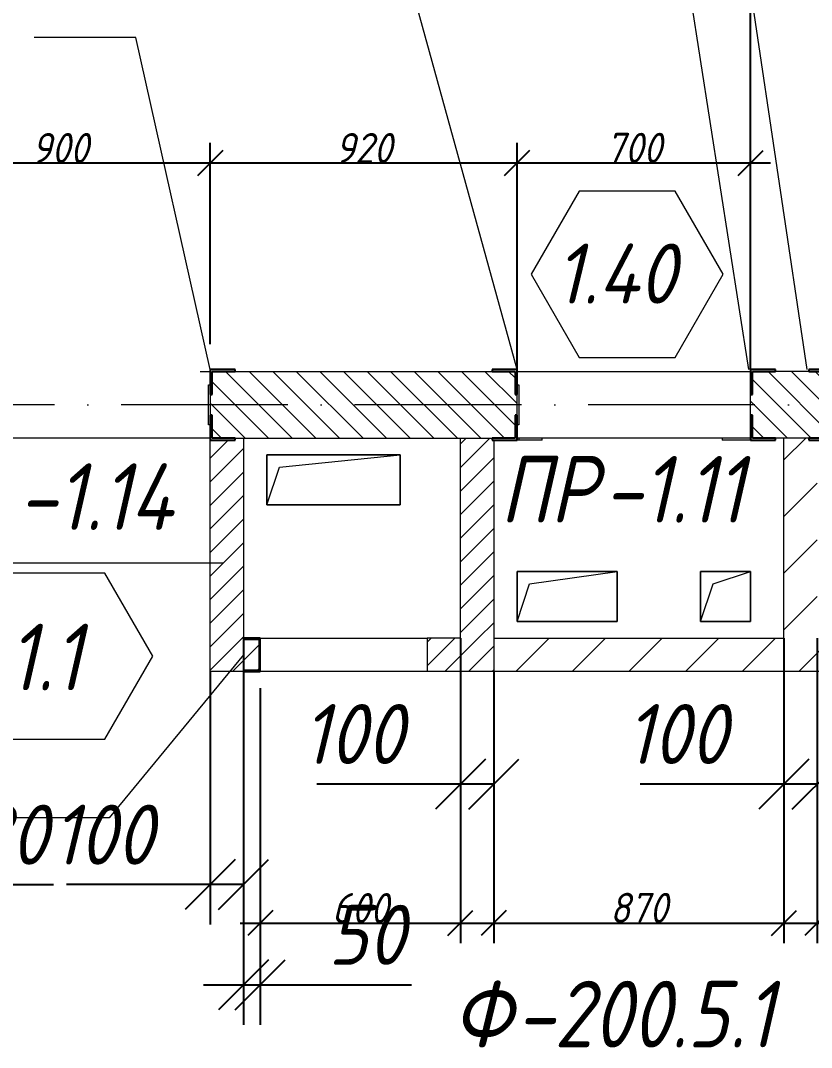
# Model space of a CAD drawing. Header units: millimetres. Extents: x -401725 to 250493, y 305116 to 802890.
# Drawn here: x -151539 to -149168, y 605869 to 608951 of the extents above; entities that cross this region are included whole.
import ezdxf

# ---------------------------------------------------------------- set-up
doc = ezdxf.new("R2010")
doc.units = ezdxf.units.MM
doc.linetypes.add('200_ШТРИХ__ш1_п0_6_', pattern=[160, 100, -60])
doc.linetypes.add('50_200_ШТРИХ_1Т_ш5_п1_п1_', pattern=[700, 500, -100, 0, -100])
for name, color, linetype, lineweight in [('A-____-____-DIMS', 7, 'Continuous', 9), ('A-DOOR-____-IDEN', 7, 'Continuous', 9), ('A-FLOR-____-OTLN', 7, 'Continuous', 9), ('A-GENM-____-IDEN', 7, 'Continuous', 9), ('A-GENM-____-MCUT', 7, 'Continuous', 25), ('A-GENM-____-OTLN', 7, 'Continuous', 9), ('A-GENM-____-OTLN-1', 7, 'Continuous', 25), ('A-GLAZ-____-IDEN', 7, 'Continuous', 9), ('A-WALL-FNSH-MCUT-1', 7, 'Continuous', 9), ('S-GRID-____-OTLN-1', 7, '50_200_ШТРИХ_1Т_ш5_п1_п1_', 9)]:
    doc.layers.add(name, color=color, linetype=linetype, lineweight=lineweight)
for name, color, linetype, lineweight, true_color in [('A-DETL-____-MBND', 7, '200_ШТРИХ__ш1_п0_6_', 9, 0x000000), ('A-GENM-____-OTLN-2', 7, 'Continuous', 9, 0xf3e072), ('A-WALL-____-MCUT-4', 7, 'Continuous', 13, 0x000000), ('A-WALL-____-MCUT-5', 7, 'Continuous', 13, 0x000000), ('A-WALL-____-PATT-3', 9, 'Continuous', 9, 0x808080), ('A-WALL-____-PATT-4', 9, 'Continuous', 9, 0x808080), ('A-WALL-____-PATT-5', 7, 'Continuous', 9, 0x000000), ('A-WALL-FNSH-MCUT-2', 7, 'Continuous', 13, 0x000000), ('I-WALL-____-OTLN-1', 7, 'Continuous', 9, 0x000000), ('I-WALL-____-OTLN-2', 7, 'Continuous', 9, 0x000000)]:
    doc.layers.add(name, color=color, linetype=linetype, lineweight=lineweight, true_color=true_color)
doc.styles.add('ISOCPEUR_I_10', font='isocpeui.ttf', dxfattribs={"width": 0.9, "height": 180})
doc.styles.add('ISOCPEUR_I_14', font='isocpeui.ttf', dxfattribs={"width": 0.9, "height": 180})
doc.styles.add('ISOCPEUR_I_2', font='isocpeui.ttf', dxfattribs={"width": 0.85, "height": 2.3})
doc.styles.add('ISOCPEUR_I_7', font='isocpeui.ttf', dxfattribs={"width": 0.9, "height": 90})
doc.dimstyles.new('ISO-1_8_0_9К_СРЕДНИЙ_Кладочные_2', dxfattribs={"dimscale": 304.8, "dimtxt": 89.638306, "dimasz": 0.246063, "dimexe": 0.19685, "dimexo": 0, "dimgap": 0, "dimtad": 1, "dimdec": 3, "dimrnd": 0.001, "dimdsep": 46, "dimtxsty": 'ISOCPEUR_I_7', "dimblk1": 'OBLIQUE', "dimblk2": 'OBLIQUE', "dimsah": 1, "dimcen": 0.09, "dimdle": 0.19685, "dimazin": 0, "dimtfac": 1, "dimtdec": 4, "dimtix": 1, "dimtmove": 1, "dimatfit": 3, "dimfxl": 1, "dimtvp": 1, "dimtolj": 1, "dimtzin": 0, "dimarcsym": 2})
doc.dimstyles.new('ISO-1_8_0_9К_СРЕДНИЙ_Кладочные_3', dxfattribs={"dimscale": 304.8, "dimtxt": 179.276612, "dimasz": 0.492126, "dimexe": 0.393701, "dimexo": 0, "dimgap": 0, "dimtad": 1, "dimdec": 3, "dimrnd": 0.001, "dimdsep": 46, "dimtxsty": 'ISOCPEUR_I_10', "dimblk1": 'OBLIQUE', "dimblk2": 'OBLIQUE', "dimsah": 1, "dimcen": 0.09, "dimdle": 0.393701, "dimazin": 0, "dimtfac": 1, "dimtdec": 4, "dimtix": 1, "dimtmove": 0, "dimatfit": 3, "dimfxl": 1, "dimtvp": 1, "dimtolj": 1, "dimtzin": 0, "dimarcsym": 2})
pattern_1 = [(45, (-175000.74, 544716.51), (-84.85281, 84.85281), [])]
pattern_2 = [(45, (-175000.736, 544716.51), (-35.35534, 35.35534), [])]

# ---------------------------------------------------------------- blocks, each defined once
blk = doc.blocks.new('Фахверк_СКБ_Уголок - 200_4010-27904266-АР1_Кладочный план 1 этажа в осях 1-64_Ю-ЯЯ')
at = {"layer": 'A-GENM-____-MCUT'}
for p, q in [((125, 156), (50, 156)), ((50, 156), (50, 150)), ((125, 81), (125, 156)), ((50, 150), (119, 150)), ((119, 150), (119, 81)), ((119, 81), (125, 81)), ((125, 19), (119, 19)), ((119, 19), (119, -50)), ((125, -56), (125, 19)), ((119, -50), (50, -50)), ((50, -50), (50, -56)), ((50, -56), (125, -56))]:
    blk.add_line(p, q, dxfattribs=at)
blk = doc.blocks.new('Фахверк_СКБ_Уголок - 200_4010_1-27904659-АР1_Кладочный план 1 этажа в осях 1-64_Ю-ЯЯ')
at = {"layer": 'A-GENM-____-MCUT'}
for p, q in [((125, 156), (50, 156)), ((50, 156), (50, 150)), ((125, 81), (125, 156)), ((50, 150), (119, 150)), ((119, 150), (119, 81)), ((119, 81), (125, 81)), ((125, 19), (119, 19)), ((119, 19), (119, -50)), ((125, -56), (125, 19)), ((119, -50), (50, -50)), ((50, -50), (50, -56)), ((50, -56), (125, -56))]:
    blk.add_line(p, q, dxfattribs=at)
blk = doc.blocks.new('Фахверк_Влож_Полоса нижняя - Полоса_Фахверка-V183-АР1_Кладочный план 1 этажа в осях 1-64_Ю-ЯЯ')
at = {"layer": 'A-DETL-____-MBND'}
for p in [(0, -44), (85, -50)]:
    blk.add_line(p, (0, -50), dxfattribs=at)
blk = doc.blocks.new('АР_Перемычка - АР_Перемычка-27932424-АР1_Кладочный план 1 этажа в осях 1-64_Ю-ЯЯ')
at = {"layer": 'A-GENM-____-OTLN'}
blk.add_line((-250, -100), (-242, -100), dxfattribs=at)
blk = doc.blocks.new('154_Стойка_СКБ_Уголок - СМ-2530_200-28213945-АР1_Кладочный план 1 этажа в осях 1-64_Ю-ЯЯ')
at = {"layer": 'A-GENM-____-MCUT'}
for p, q in [((125, 156), (125, 81)), ((200, 156), (125, 156)), ((200, 150), (200, 156)), ((131, 81), (131, 150)), ((131, 150), (200, 150)), ((125, 81), (131, 81)), ((131, 19), (125, 19)), ((125, 19), (125, -56)), ((131, -50), (131, 19)), ((125, -56), (200, -56)), ((200, -50), (131, -50)), ((200, -56), (200, -50))]:
    blk.add_line(p, q, dxfattribs=at)
blk = doc.blocks.new('Стойка_Влож_Полоса боковая - Полоса-28213942-АР1_Кладочный план 1 этажа в осях 1-64_Ю-ЯЯ')
at = {"layer": 'A-GENM-____-OTLN'}
for p, q in [((-5, 60), (0, 60)), ((-5, -60), (-5, 60)), ((0, 31), (0, -31)), ((0, -60), (-5, -60))]:
    blk.add_line(p, q, dxfattribs=at)
blk = doc.blocks.new('154_Стойка_СКБ_Уголок - СМ-2230_200-28216496-АР1_Кладочный план 1 этажа в осях 1-64_Ю-ЯЯ')
at = {"layer": 'A-GENM-____-MCUT'}
for p, q in [((125, 156), (125, 81)), ((200, 156), (125, 156)), ((200, 150), (200, 156)), ((131, 81), (131, 150)), ((131, 150), (200, 150)), ((125, 81), (131, 81)), ((131, 19), (125, 19)), ((125, 19), (125, -56)), ((131, -50), (131, 19)), ((125, -56), (200, -56)), ((200, -50), (131, -50)), ((200, -56), (200, -50))]:
    blk.add_line(p, q, dxfattribs=at)
blk = doc.blocks.new('Стойка_Влож_Уголок_Опорный - Уголок-28213941-АР1_Кладочный план 1 этажа в осях 1-64_Ю-ЯЯ')
at = {"layer": 'A-DETL-____-MBND'}
for p, q in [((-212, -6), (-212, 0)), ((-212, -75), (-212, -6)), ((-212, -6), (-206, -6)), ((-212, -75), (-206, -75))]:
    blk.add_line(p, q, dxfattribs=at)
blk = doc.blocks.new('154_Фахверк_СКБ_Швеллер - Тип_100_4010_1-28088705-АР1_Кладочный план 1 этажа в осях 1-64_Ю-ЯЯ')
at = {"layer": 'A-GENM-____-MCUT'}
for p, q in [((175, 50), (125, 50)), ((125, 50), (125, -50)), ((128, 47), (175, 47)), ((128, -47), (128, 47)), ((175, 47), (175, 50)), ((125, -50), (175, -50)), ((175, -47), (128, -47)), ((175, -50), (175, -47))]:
    blk.add_line(p, q, dxfattribs=at)
blk = doc.blocks.new('AR_Отверстие прямоугольное _в плите_ - AR_Отверстие прямоугольное _в плите_-30229441-АР1_Кладочный план 1 этажа в осях 1-64_Ю-ЯЯ')
at = {"layer": 'A-GENM-____-OTLN'}
for p, q in [((150, 75), (-150, 75)), ((-150, 75), (-150, -75)), ((-112.5, 37.5), (150, 75)), ((150, -75), (150, 75)), ((-150, -75), (-112.5, 37.5)), ((-150, -75), (150, -75))]:
    blk.add_line(p, q, dxfattribs=at)
blk = doc.blocks.new('AR_Отверстие прямоугольное _в плите_ - AR_Отверстие прямоугольное _в плите_-30423627-АР1_Кладочный план 1 этажа в осях 1-64_Ю-ЯЯ')
at = {"layer": 'A-GENM-____-OTLN'}
for p, q in [((75, 75), (-75, 75)), ((-75, 75), (-75, -75)), ((-37.5, 37.5), (75, 75)), ((75, -75), (75, 75)), ((-75, -75), (-37.5, 37.5)), ((-75, -75), (75, -75))]:
    blk.add_line(p, q, dxfattribs=at)
blk = doc.blocks.new('AR_Отверстие прямоугольное _в плите_ - AR_Отверстие прямоугольное _в плите_-V190-АР1_Кладочный план 1 этажа в осях 1-64_Ю-ЯЯ')
at = {"layer": 'A-GENM-____-OTLN'}
for p, q in [((200, 75), (-200, 75)), ((-200, 75), (-200, -75)), ((-162.5, 37.5), (200, 75)), ((200, -75), (200, 75)), ((-200, -75), (-162.5, 37.5)), ((-200, -75), (200, -75))]:
    blk.add_line(p, q, dxfattribs=at)
blk = doc.blocks.new('AAR_СКБ_Марка_Окна_Перемычка и проем - Марка перемычки и проема-17324483-АР1_Кладочный план 1 этажа в осях 1-64_Ю-ЯЯ')
at = {"layer": 'A-GLAZ-____-IDEN'}
for p, q in [((-5, 0), (5, 0)), ((-1.439, -0.31), (-2.877, -2.802)), ((1.439, -0.31), (-1.439, -0.31)), ((2.877, -2.802), (1.439, -0.31)), ((-2.877, -2.802), (-1.439, -5.294)), ((1.439, -5.294), (2.877, -2.802)), ((-1.439, -5.294), (1.439, -5.294))]:
    blk.add_line(p, q, dxfattribs=at)
blk = doc.blocks.new('_Oblique')
at = {"color": 0, "linetype": 'ByBlock', "lineweight": -2}
blk.add_line((-0.5, -0.5), (0.5, 0.5), dxfattribs=at)
blk = doc.blocks.new('*D12277')
at = {"layer": 'A-____-____-DIMS', "color": 0, "lineweight": -2, "transparency": 16777216}
for p, q in [((-151870.7, 607979.7), (-151870.7, 608583.2)), ((-150970.7, 607979.7), (-150970.7, 608583.2)), ((-151930.7, 608523.2), (-150910.7, 608523.2))]:
    blk.add_line(p, q, dxfattribs=at)
at = {"layer": 'Defpoints', "color": 0, "transparency": 16777216}
for p in [(-150970.7, 608523.2), (-151870.7, 607979.7), (-150970.7, 607979.7)]:
    blk.add_point(p, dxfattribs=at)
at = {"layer": 'A-____-____-DIMS', "color": 0, "lineweight": -2, "transparency": 16777216, "xscale": 75, "yscale": 75, "zscale": 75, "rotation": 180}
blk.add_blockref('_Oblique', (-151870.7, 608523.2), dxfattribs=at)
at = {"layer": 'A-____-____-DIMS', "color": 0, "lineweight": -2, "transparency": 16777216, "xscale": 75, "yscale": 75, "zscale": 75}
blk.add_blockref('_Oblique', (-150970.7, 608523.2), dxfattribs=at)
at = {"layer": 'A-____-____-DIMS', "color": 0, "transparency": 16777216, "insert": (-151420.7, 608568.2), "char_height": 90, "width": 409.578, "attachment_point": 5, "style": 'ISOCPEUR_I_7'}
blk.add_mtext('\\A1;900', dxfattribs=at)
blk = doc.blocks.new('*D12278')
at = {"layer": 'A-____-____-DIMS', "color": 0, "lineweight": -2, "transparency": 16777216}
for p, q in [((-150970.7, 607979.7), (-150970.7, 608583.2)), ((-150050.7, 607903.6), (-150050.7, 608583.2)), ((-151030.7, 608523.2), (-149990.7, 608523.2))]:
    blk.add_line(p, q, dxfattribs=at)
at = {"layer": 'Defpoints', "color": 0, "transparency": 16777216}
for p in [(-150050.7, 608523.2), (-150970.7, 607979.7), (-150050.7, 607903.6)]:
    blk.add_point(p, dxfattribs=at)
at = {"layer": 'A-____-____-DIMS', "color": 0, "lineweight": -2, "transparency": 16777216, "xscale": 75, "yscale": 75, "zscale": 75, "rotation": 180}
blk.add_blockref('_Oblique', (-150970.7, 608523.2), dxfattribs=at)
at = {"layer": 'A-____-____-DIMS', "color": 0, "lineweight": -2, "transparency": 16777216, "xscale": 75, "yscale": 75, "zscale": 75}
blk.add_blockref('_Oblique', (-150050.7, 608523.2), dxfattribs=at)
at = {"layer": 'A-____-____-DIMS', "color": 0, "transparency": 16777216, "insert": (-150510.7, 608568.2), "char_height": 90, "width": 409.578, "attachment_point": 5, "style": 'ISOCPEUR_I_7'}
blk.add_mtext('\\A1;920', dxfattribs=at)
blk = doc.blocks.new('*D12279')
at = {"layer": 'A-____-____-DIMS', "color": 0, "lineweight": -2, "transparency": 16777216}
for p, q in [((-150050.7, 607903.6), (-150050.7, 608583.2)), ((-149350.7, 607903.6), (-149350.7, 608583.2)), ((-150110.7, 608523.2), (-149290.7, 608523.2))]:
    blk.add_line(p, q, dxfattribs=at)
at = {"layer": 'Defpoints', "color": 0, "transparency": 16777216}
for p in [(-149350.7, 608523.2), (-150050.7, 607903.6), (-149350.7, 607903.6)]:
    blk.add_point(p, dxfattribs=at)
at = {"layer": 'A-____-____-DIMS', "color": 0, "lineweight": -2, "transparency": 16777216, "xscale": 75, "yscale": 75, "zscale": 75, "rotation": 180}
blk.add_blockref('_Oblique', (-150050.7, 608523.2), dxfattribs=at)
at = {"layer": 'A-____-____-DIMS', "color": 0, "lineweight": -2, "transparency": 16777216, "xscale": 75, "yscale": 75, "zscale": 75}
blk.add_blockref('_Oblique', (-149350.7, 608523.2), dxfattribs=at)
at = {"layer": 'A-____-____-DIMS', "color": 0, "transparency": 16777216, "insert": (-149700.7, 608568.8), "char_height": 90, "width": 409.578, "attachment_point": 5, "style": 'ISOCPEUR_I_7'}
blk.add_mtext('\\A1;700', dxfattribs=at)
blk = doc.blocks.new('*D12280')
at = {"layer": 'A-____-____-DIMS', "color": 0, "lineweight": -2, "transparency": 16777216}
for p, q in [((-149350.7, 607903.6), (-149350.7, 609383.1)), ((-149100.7, 607903.6), (-149100.7, 609383.1)), ((-149470.7, 609263.1), (-149100.7, 609263.1)), ((-149100.7, 609263.1), (-148574.4, 609263.1))]:
    blk.add_line(p, q, dxfattribs=at)
at = {"layer": 'Defpoints', "color": 0, "transparency": 16777216}
for p in [(-149100.7, 609263.1), (-149350.7, 607903.6), (-149100.7, 607903.6)]:
    blk.add_point(p, dxfattribs=at)
at = {"layer": 'A-____-____-DIMS', "color": 0, "lineweight": -2, "transparency": 16777216, "xscale": 150, "yscale": 150, "zscale": 150, "rotation": 180}
blk.add_blockref('_Oblique', (-149350.7, 609263.1), dxfattribs=at)
at = {"layer": 'A-____-____-DIMS', "color": 0, "lineweight": -2, "transparency": 16777216, "xscale": 150, "yscale": 150, "zscale": 150}
blk.add_blockref('_Oblique', (-149100.7, 609263.1), dxfattribs=at)
at = {"layer": 'A-____-____-DIMS', "color": 0, "transparency": 16777216, "insert": (-148951.3, 609503.1), "char_height": 180, "width": 409.578, "attachment_point": 1, "line_spacing_factor": 1.149209, "style": 'ISOCPEUR_I_10'}
blk.add_mtext('\\A1;250', dxfattribs=at)
blk = doc.blocks.new('*D12448')
at = {"layer": 'A-____-____-DIMS', "color": 0, "lineweight": -2, "transparency": 16777216}
for p, q in [((-150870.7, 607097.6), (-150870.7, 606237.9)), ((-150970.7, 606997.6), (-150970.7, 606237.9)), ((-150970.7, 606357.9), (-151401.3, 606357.9)), ((-150870.7, 606357.9), (-151090.7, 606357.9))]:
    blk.add_line(p, q, dxfattribs=at)
at = {"layer": 'Defpoints', "color": 0, "transparency": 16777216}
for p in [(-150870.7, 607097.6), (-150970.7, 606997.6), (-150870.7, 606357.9)]:
    blk.add_point(p, dxfattribs=at)
at = {"layer": 'A-____-____-DIMS', "color": 0, "lineweight": -2, "transparency": 16777216, "xscale": 150, "yscale": 150, "zscale": 150, "rotation": 180}
blk.add_blockref('_Oblique', (-150970.7, 606357.9), dxfattribs=at)
at = {"layer": 'A-____-____-DIMS', "color": 0, "lineweight": -2, "transparency": 16777216, "xscale": 150, "yscale": 150, "zscale": 150}
blk.add_blockref('_Oblique', (-150870.7, 606357.9), dxfattribs=at)
at = {"layer": 'A-____-____-DIMS', "color": 0, "transparency": 16777216, "insert": (-151445.1, 606597.9), "char_height": 180, "width": 368.207, "attachment_point": 1, "line_spacing_factor": 1.149209, "style": 'ISOCPEUR_I_10'}
blk.add_mtext('\\A1;100', dxfattribs=at)
blk = doc.blocks.new('*D12449')
at = {"layer": 'A-____-____-DIMS', "color": 0, "lineweight": -2, "transparency": 16777216}
for p, q in [((-150870.7, 607097.6), (-150870.7, 605937.4)), ((-150820.7, 606947.6), (-150820.7, 605937.4)), ((-150990.7, 606057.4), (-150820.7, 606057.4)), ((-150820.7, 606057.4), (-150367.1, 606057.4))]:
    blk.add_line(p, q, dxfattribs=at)
at = {"layer": 'Defpoints', "color": 0, "transparency": 16777216}
for p in [(-150870.7, 607097.6), (-150820.7, 606947.6), (-150820.7, 606057.4)]:
    blk.add_point(p, dxfattribs=at)
at = {"layer": 'A-____-____-DIMS', "color": 0, "lineweight": -2, "transparency": 16777216, "xscale": 150, "yscale": 150, "zscale": 150, "rotation": 180}
blk.add_blockref('_Oblique', (-150870.7, 606057.4), dxfattribs=at)
at = {"layer": 'A-____-____-DIMS', "color": 0, "lineweight": -2, "transparency": 16777216, "xscale": 150, "yscale": 150, "zscale": 150}
blk.add_blockref('_Oblique', (-150820.7, 606057.4), dxfattribs=at)
at = {"layer": 'A-____-____-DIMS', "color": 0, "transparency": 16777216, "insert": (-150616.9, 606297.4), "char_height": 180, "width": 273.052, "attachment_point": 1, "line_spacing_factor": 1.149209, "style": 'ISOCPEUR_I_10'}
blk.add_mtext('\\A1;50', dxfattribs=at)
blk = doc.blocks.new('*D12450')
at = {"layer": 'A-____-____-DIMS', "color": 0, "lineweight": -2, "transparency": 16777216}
for p, q in [((-150220.7, 607097.6), (-150220.7, 606182.7)), ((-150820.7, 606947.6), (-150820.7, 606182.7)), ((-150880.7, 606242.7), (-150160.7, 606242.7))]:
    blk.add_line(p, q, dxfattribs=at)
at = {"layer": 'Defpoints', "color": 0, "transparency": 16777216}
for p in [(-150220.7, 607097.6), (-150820.7, 606947.6), (-150220.7, 606242.7)]:
    blk.add_point(p, dxfattribs=at)
at = {"layer": 'A-____-____-DIMS', "color": 0, "lineweight": -2, "transparency": 16777216, "xscale": 75, "yscale": 75, "zscale": 75, "rotation": 180}
blk.add_blockref('_Oblique', (-150820.7, 606242.7), dxfattribs=at)
at = {"layer": 'A-____-____-DIMS', "color": 0, "lineweight": -2, "transparency": 16777216, "xscale": 75, "yscale": 75, "zscale": 75}
blk.add_blockref('_Oblique', (-150220.7, 606242.7), dxfattribs=at)
at = {"layer": 'A-____-____-DIMS', "color": 0, "transparency": 16777216, "insert": (-150520.7, 606287.7), "char_height": 90, "width": 409.578, "attachment_point": 5, "style": 'ISOCPEUR_I_7'}
blk.add_mtext('\\A1;600', dxfattribs=at)
blk = doc.blocks.new('*D12451')
at = {"layer": 'A-____-____-DIMS', "color": 0, "lineweight": -2, "transparency": 16777216}
for p, q in [((-150220.7, 607097.6), (-150220.7, 606539.8)), ((-150120.7, 606997.6), (-150120.7, 606539.8)), ((-150220.7, 606659.8), (-150651.3, 606659.8)), ((-150120.7, 606659.8), (-150340.7, 606659.8))]:
    blk.add_line(p, q, dxfattribs=at)
at = {"layer": 'Defpoints', "color": 0, "transparency": 16777216}
for p in [(-150220.7, 607097.6), (-150120.7, 606997.6), (-150120.7, 606659.8)]:
    blk.add_point(p, dxfattribs=at)
at = {"layer": 'A-____-____-DIMS', "color": 0, "lineweight": -2, "transparency": 16777216, "xscale": 150, "yscale": 150, "zscale": 150, "rotation": 180}
blk.add_blockref('_Oblique', (-150220.7, 606659.8), dxfattribs=at)
at = {"layer": 'A-____-____-DIMS', "color": 0, "lineweight": -2, "transparency": 16777216, "xscale": 150, "yscale": 150, "zscale": 150}
blk.add_blockref('_Oblique', (-150120.7, 606659.8), dxfattribs=at)
at = {"layer": 'A-____-____-DIMS', "color": 0, "transparency": 16777216, "insert": (-150695.1, 606899.8), "char_height": 180, "width": 368.207, "attachment_point": 1, "line_spacing_factor": 1.149209, "style": 'ISOCPEUR_I_10'}
blk.add_mtext('\\A1;100', dxfattribs=at)
blk = doc.blocks.new('*D12452')
at = {"layer": 'A-____-____-DIMS', "color": 0, "lineweight": -2, "transparency": 16777216}
for p, q in [((-149250.7, 607097.6), (-149250.7, 606182.7)), ((-150120.7, 606997.6), (-150120.7, 606182.7)), ((-150180.7, 606242.7), (-149190.7, 606242.7))]:
    blk.add_line(p, q, dxfattribs=at)
at = {"layer": 'Defpoints', "color": 0, "transparency": 16777216}
for p in [(-149250.7, 607097.6), (-150120.7, 606997.6), (-149250.7, 606242.7)]:
    blk.add_point(p, dxfattribs=at)
at = {"layer": 'A-____-____-DIMS', "color": 0, "lineweight": -2, "transparency": 16777216, "xscale": 75, "yscale": 75, "zscale": 75, "rotation": 180}
blk.add_blockref('_Oblique', (-150120.7, 606242.7), dxfattribs=at)
at = {"layer": 'A-____-____-DIMS', "color": 0, "lineweight": -2, "transparency": 16777216, "xscale": 75, "yscale": 75, "zscale": 75}
blk.add_blockref('_Oblique', (-149250.7, 606242.7), dxfattribs=at)
at = {"layer": 'A-____-____-DIMS', "color": 0, "transparency": 16777216, "insert": (-149685.7, 606288.3), "char_height": 90, "width": 409.578, "attachment_point": 5, "style": 'ISOCPEUR_I_7'}
blk.add_mtext('\\A1;870', dxfattribs=at)
blk = doc.blocks.new('*D12453')
at = {"layer": 'A-____-____-DIMS', "color": 0, "lineweight": -2, "transparency": 16777216}
for p, q in [((-149250.7, 607097.6), (-149250.7, 606539.8)), ((-149150.7, 607097.6), (-149150.7, 606539.8)), ((-149250.7, 606659.8), (-149681.3, 606659.8)), ((-149150.7, 606659.8), (-149370.7, 606659.8))]:
    blk.add_line(p, q, dxfattribs=at)
at = {"layer": 'Defpoints', "color": 0, "transparency": 16777216}
for p in [(-149250.7, 607097.6), (-149150.7, 607097.6), (-149150.7, 606659.8)]:
    blk.add_point(p, dxfattribs=at)
at = {"layer": 'A-____-____-DIMS', "color": 0, "lineweight": -2, "transparency": 16777216, "xscale": 150, "yscale": 150, "zscale": 150, "rotation": 180}
blk.add_blockref('_Oblique', (-149250.7, 606659.8), dxfattribs=at)
at = {"layer": 'A-____-____-DIMS', "color": 0, "lineweight": -2, "transparency": 16777216, "xscale": 150, "yscale": 150, "zscale": 150}
blk.add_blockref('_Oblique', (-149150.7, 606659.8), dxfattribs=at)
at = {"layer": 'A-____-____-DIMS', "color": 0, "transparency": 16777216, "insert": (-149725.1, 606899.8), "char_height": 180, "width": 368.207, "attachment_point": 1, "line_spacing_factor": 1.149209, "style": 'ISOCPEUR_I_10'}
blk.add_mtext('\\A1;100', dxfattribs=at)
blk = doc.blocks.new('*D12454')
at = {"layer": 'A-____-____-DIMS', "color": 0, "lineweight": -2, "transparency": 16777216}
for p, q in [((-149150.7, 607097.6), (-149150.7, 606182.7)), ((-147900.7, 607097.6), (-147900.7, 606182.7)), ((-149210.7, 606242.7), (-147840.7, 606242.7))]:
    blk.add_line(p, q, dxfattribs=at)
at = {"layer": 'Defpoints', "color": 0, "transparency": 16777216}
for p in [(-149150.7, 607097.6), (-147900.7, 607097.6), (-147900.7, 606242.7)]:
    blk.add_point(p, dxfattribs=at)
at = {"layer": 'A-____-____-DIMS', "color": 0, "lineweight": -2, "transparency": 16777216, "xscale": 75, "yscale": 75, "zscale": 75, "rotation": 180}
blk.add_blockref('_Oblique', (-149150.7, 606242.7), dxfattribs=at)
at = {"layer": 'A-____-____-DIMS', "color": 0, "lineweight": -2, "transparency": 16777216, "xscale": 75, "yscale": 75, "zscale": 75}
blk.add_blockref('_Oblique', (-147900.7, 606242.7), dxfattribs=at)
at = {"layer": 'A-____-____-DIMS', "color": 0, "transparency": 16777216, "insert": (-148525.7, 606287.7), "char_height": 90, "width": 504.733, "attachment_point": 5, "style": 'ISOCPEUR_I_7'}
blk.add_mtext('\\A1;1250', dxfattribs=at)
blk = doc.blocks.new('*D12466')
at = {"layer": 'A-____-____-DIMS', "color": 0, "lineweight": -2, "transparency": 16777216}
for p, q in [((-152000.7, 607397.6), (-152000.7, 606237.9)), ((-151870.7, 607294.5), (-151870.7, 606237.9)), ((-152120.7, 606357.9), (-151870.7, 606357.9)), ((-151870.7, 606357.9), (-151440.2, 606357.9))]:
    blk.add_line(p, q, dxfattribs=at)
at = {"layer": 'Defpoints', "color": 0, "transparency": 16777216}
for p in [(-152000.7, 607397.6), (-151870.7, 607294.5), (-151870.7, 606357.9)]:
    blk.add_point(p, dxfattribs=at)
at = {"layer": 'A-____-____-DIMS', "color": 0, "lineweight": -2, "transparency": 16777216, "xscale": 150, "yscale": 150, "zscale": 150, "rotation": 180}
blk.add_blockref('_Oblique', (-152000.7, 606357.9), dxfattribs=at)
at = {"layer": 'A-____-____-DIMS', "color": 0, "lineweight": -2, "transparency": 16777216, "xscale": 150, "yscale": 150, "zscale": 150}
blk.add_blockref('_Oblique', (-151870.7, 606357.9), dxfattribs=at)
at = {"layer": 'A-____-____-DIMS', "color": 0, "transparency": 16777216, "insert": (-151764.6, 606597.9), "char_height": 180, "width": 368.207, "attachment_point": 1, "line_spacing_factor": 1.149209, "style": 'ISOCPEUR_I_10'}
blk.add_mtext('\\A1;130', dxfattribs=at)
blk = doc.blocks.new('Марка проема - марка проема-27336095-АР1_Кладочный план 1 этажа в осях 1-64_Ю-ЯЯ')
at = {"layer": 'A-DOOR-____-IDEN'}
for p, q in [((-1.439, 0.159), (-2.877, -2.333)), ((1.439, 0.159), (-1.439, 0.159)), ((2.877, -2.333), (1.439, 0.159)), ((-2.877, -2.333), (-1.439, -4.825)), ((1.439, -4.825), (2.877, -2.333)), ((-1.439, -4.825), (1.439, -4.825))]:
    blk.add_line(p, q, dxfattribs=at)

msp = doc.modelspace()

# ---------------------------------------------------------------- hatches: boundary and pattern name
at = {"layer": 'A-WALL-____-PATT-3'}
h = msp.add_hatch(dxfattribs=at)
h.set_pattern_fill('FP_6', color=256, style=0, pattern_type=2)
h.set_pattern_definition([(135, (-175000.736, 544716.51), (-35.35534, -35.35534), [])])
h.paths.add_polyline_path([(-148325.7357, 607697.5526), (-148300.7357, 607697.5526), (-148300.7357, 607897.5526), (-148394.7357, 607897.5526), (-148394.7357, 607828.5526), (-148400.7357, 607828.5526), (-148400.7357, 607766.5526), (-148394.7357, 607766.5526), (-148394.7357, 607697.5526)], flags=0)
h.paths.add_polyline_path([(-153800.7357, 607697.5526), (-151876.7357, 607697.5526), (-151876.7357, 607766.5526), (-151870.7357, 607766.5526), (-151870.7357, 607828.5526), (-151876.7357, 607828.5526), (-151876.7357, 607897.5526), (-153800.7357, 607897.5526)], flags=0)
h.paths.add_polyline_path([(-149175.7357, 607697.5526), (-149106.7357, 607697.5526), (-149106.7357, 607766.5526), (-149100.7357, 607766.5526), (-149100.7357, 607828.5526), (-149106.7357, 607828.5526), (-149106.7357, 607897.5526), (-149344.7357, 607897.5526), (-149344.7357, 607828.5526), (-149350.7357, 607828.5526), (-149350.7357, 607766.5526), (-149344.7357, 607766.5526), (-149344.7357, 607697.5526), (-149250.7357, 607697.5526)], flags=0)
h.paths.add_polyline_path([(-150964.7357, 607697.5526), (-150056.7357, 607697.5526), (-150056.7357, 607766.5526), (-150050.7357, 607766.5526), (-150050.7357, 607828.5526), (-150056.7357, 607828.5526), (-150056.7357, 607897.5526), (-150964.7357, 607897.5526), (-150964.7357, 607828.5526), (-150970.7357, 607828.5526), (-150970.7357, 607766.5526), (-150964.7357, 607766.5526), (-150964.7357, 607737.5526)], flags=0)
at = {"layer": 'A-WALL-____-PATT-4'}
h = msp.add_hatch(dxfattribs=at)
h.set_pattern_fill('FP_5', color=256, style=0, pattern_type=2)
h.set_pattern_definition(pattern_2)
h.paths.add_polyline_path([(-150970.7357, 606997.5526), (-150870.7357, 606997.5526), (-150870.7357, 607697.5526), (-150895.7357, 607697.5526), (-150895.7357, 607691.5526), (-150970.7357, 607691.5526), (-150970.7357, 607000.5526)], flags=0)
h = msp.add_hatch(dxfattribs=at)
h.set_pattern_fill('FP_5', color=256, style=0, pattern_type=2)
h.set_pattern_definition(pattern_2)
h.paths.add_polyline_path([(-150125.7357, 607097.5526), (-150120.7357, 607097.5526), (-150120.7357, 607691.5526), (-150125.7357, 607691.5526), (-150125.7357, 607697.5526), (-150220.7357, 607697.5526), (-150220.7357, 607097.5526)], flags=0)
h = msp.add_hatch(dxfattribs=at)
h.set_pattern_fill('FP_5', color=256, style=0, pattern_type=2)
h.set_pattern_definition(pattern_2)
h.paths.add_polyline_path([(-150120.7357, 606997.5526), (-150120.7357, 607097.5526), (-150320.7357, 607097.5526), (-150320.7357, 606997.5526), (-150270.7788, 606997.5526)], flags=0)
h.paths.add_polyline_path([(-150823.7357, 607000.5526), (-150823.7357, 607094.5526), (-150870.7357, 607094.5526), (-150870.7357, 607000.5526)], flags=0)
at = {"layer": 'A-WALL-____-PATT-5'}
h = msp.add_hatch(dxfattribs=at)
h.set_pattern_fill('FP_4', color=256, style=0, pattern_type=2)
h.set_pattern_definition(pattern_1)
h.paths.add_polyline_path([(-149150.7357, 607097.5526), (-149150.7357, 607691.5526), (-149175.7357, 607691.5526), (-149175.7357, 607697.5526), (-149250.7357, 607697.5526), (-149250.7357, 607097.5526)], flags=0)
h = msp.add_hatch(dxfattribs=at)
h.set_pattern_fill('FP_4', color=256, style=0, pattern_type=2)
h.set_pattern_definition(pattern_1)
h.paths.add_polyline_path([(-150120.7357, 606997.5526), (-144800.7357, 606997.5526), (-144800.7357, 607097.5526), (-150120.7357, 607097.5526)], flags=0)

# ---------------------------------------------------------------- linework, layer by layer
at = {"layer": 'A-FLOR-____-OTLN'}
for p, q in [((-150800.7357, 607647.5526), (-150400.7357, 607647.5526)), ((-150800.7357, 607497.5526), (-150800.7357, 607647.5526)), ((-150400.7357, 607647.5526), (-150400.7357, 607497.5526)), ((-150400.7357, 607497.5526), (-150800.7357, 607497.5526)), ((-150050.7357, 607297.5526), (-149750.7357, 607297.5526)), ((-150050.7357, 607147.5526), (-150050.7357, 607297.5526)), ((-149750.7357, 607297.5526), (-149750.7357, 607147.5526)), ((-149500.7357, 607297.5526), (-149350.7357, 607297.5526)), ((-149500.7357, 607147.5526), (-149500.7357, 607297.5526)), ((-149350.7357, 607297.5526), (-149350.7357, 607147.5526)), ((-149750.7357, 607147.5526), (-150050.7357, 607147.5526)), ((-149350.7357, 607147.5526), (-149500.7357, 607147.5526))]:
    msp.add_line(p, q, dxfattribs=at)
at = {"layer": 'A-GENM-____-IDEN'}
for p, q in [((-149180.7357, 607903.5526), (-149460.4711, 609784.4404)), ((-149355.7357, 607903.5526), (-149599.1455, 609464.8633)), ((-150050.7357, 607903.5526), (-150399.3747, 609168.9346)), ((-151193.717, 608899.5403), (-151498.3473, 608899.5403)), ((-150970.7357, 607903.5526), (-151193.717, 608899.5403)), ((-150870.7357, 607047.5526), (-151273.717, 606558.533)), ((-151273.717, 606558.533), (-152206.5249, 606558.533))]:
    msp.add_line(p, q, dxfattribs=at)
at = {"layer": 'A-WALL-____-MCUT-4'}
for p, q in [((-150895.7357, 607897.5526), (-150125.7357, 607897.5526)), ((-149175.7357, 607897.5526), (-149275.7357, 607897.5526)), ((-149350.7357, 607766.5526), (-149350.7357, 607828.5526)), ((-150895.7357, 607697.5526), (-150125.7357, 607697.5526))]:
    msp.add_line(p, q, dxfattribs=at)
at = {"layer": 'A-WALL-____-MCUT-5'}
msp.add_line((-149175.7357, 607697.5526), (-149275.7357, 607697.5526), dxfattribs=at)
at = {"layer": 'A-WALL-FNSH-MCUT-1'}
for p, q in [((-150970.7357, 606997.5526), (-150970.7357, 607691.5526)), ((-150870.7357, 607697.5526), (-150870.7357, 607097.5526)), ((-150220.7357, 607097.5526), (-150220.7357, 607697.5526)), ((-150120.7357, 607691.5526), (-150120.7357, 606997.5526)), ((-150220.7357, 607097.5526), (-150320.7357, 607097.5526)), ((-150320.7357, 607097.5526), (-150320.7357, 606997.5526)), ((-150870.7357, 606997.5526), (-150970.7357, 606997.5526))]:
    msp.add_line(p, q, dxfattribs=at)
at = {"layer": 'A-WALL-FNSH-MCUT-2'}
for p, q in [((-149250.7357, 607097.5526), (-149250.7357, 607697.5526)), ((-150120.7357, 607097.5526), (-149250.7357, 607097.5526)), ((-144800.7357, 606997.5526), (-150320.7357, 606997.5526))]:
    msp.add_line(p, q, dxfattribs=at)
at = {"layer": 'I-WALL-____-OTLN-1'}
for p, q in [((-151000.7357, 607897.5526), (-150970.7357, 607897.5526)), ((-150050.7357, 607897.5526), (-149350.7357, 607897.5526)), ((-150970.7357, 607697.5526), (-151870.7357, 607697.5526)), ((-149350.7357, 607697.5526), (-150050.7357, 607697.5526))]:
    msp.add_line(p, q, dxfattribs=at)
at = {"layer": 'I-WALL-____-OTLN-2'}
for p, q in [((-150820.7357, 607097.5526), (-150320.7357, 607097.5526)), ((-150320.7357, 606997.5526), (-150820.7357, 606997.5526))]:
    msp.add_line(p, q, dxfattribs=at)
at = {"layer": 'S-GRID-____-OTLN-1'}
msp.add_line((-70926.3291, 607797.5526), (-179669.5059, 607797.5526), dxfattribs=at)

# ---------------------------------------------------------------- block references
at = {"layer": 'A-DOOR-____-IDEN', "xscale": 99.99999999999993, "yscale": 99.99999999999993, "zscale": 99.99999999999993}
msp.add_blockref('Марка проема - марка проема-27336095-АР1_Кладочный план 1 этажа в осях 1-64_Ю-ЯЯ', (-149720.7357, 608422.5526), dxfattribs=at)
at = {"layer": 'A-GENM-____-OTLN'}
for name, p in [('Стойка_Влож_Полоса боковая - Полоса-28213942-АР1_Кладочный план 1 этажа в осях 1-64_Ю-ЯЯ', (-150970.7357, 607797.5526)), ('АР_Перемычка - АР_Перемычка-27932424-АР1_Кладочный план 1 этажа в осях 1-64_Ю-ЯЯ', (-150050.7357, 607797.5526)), ('AR_Отверстие прямоугольное _в плите_ - AR_Отверстие прямоугольное _в плите_-V190-АР1_Кладочный план 1 этажа в осях 1-64_Ю-ЯЯ', (-150600.7357, 607572.5526)), ('AR_Отверстие прямоугольное _в плите_ - AR_Отверстие прямоугольное _в плите_-30229441-АР1_Кладочный план 1 этажа в осях 1-64_Ю-ЯЯ', (-149900.7357, 607222.5526)), ('AR_Отверстие прямоугольное _в плите_ - AR_Отверстие прямоугольное _в плите_-30423627-АР1_Кладочный план 1 этажа в осях 1-64_Ю-ЯЯ', (-149425.7357, 607222.5526))]:
    msp.add_blockref(name, p, dxfattribs=at)
at = {"layer": 'A-GENM-____-OTLN', "rotation": 180}
msp.add_blockref('Стойка_Влож_Полоса боковая - Полоса-28213942-АР1_Кладочный план 1 этажа в осях 1-64_Ю-ЯЯ', (-150050.7357, 607797.5526), dxfattribs=at)
at = {"layer": 'A-GENM-____-OTLN-1'}
for name, p in [('154_Стойка_СКБ_Уголок - СМ-2530_200-28213945-АР1_Кладочный план 1 этажа в осях 1-64_Ю-ЯЯ', (-151095.7357, 607747.5526)), ('Фахверк_СКБ_Уголок - 200_4010-27904266-АР1_Кладочный план 1 этажа в осях 1-64_Ю-ЯЯ', (-149225.7357, 607747.5526))]:
    msp.add_blockref(name, p, dxfattribs=at)
at = {"layer": 'A-GENM-____-OTLN-1', "rotation": 180}
for name, p in [('154_Стойка_СКБ_Уголок - СМ-2230_200-28216496-АР1_Кладочный план 1 этажа в осях 1-64_Ю-ЯЯ', (-149925.7357, 607847.5526)), ('Фахверк_СКБ_Уголок - 200_4010_1-27904659-АР1_Кладочный план 1 этажа в осях 1-64_Ю-ЯЯ', (-149225.7357, 607847.5526)), ('154_Фахверк_СКБ_Швеллер - Тип_100_4010_1-28088705-АР1_Кладочный план 1 этажа в осях 1-64_Ю-ЯЯ', (-150695.7357, 607047.5526))]:
    msp.add_blockref(name, p, dxfattribs=at)
at = {"layer": 'A-GENM-____-OTLN-2', "rotation": 89.99999999999955}
msp.add_blockref('Стойка_Влож_Уголок_Опорный - Уголок-28213941-АР1_Кладочный план 1 этажа в осях 1-64_Ю-ЯЯ', (-150050.7357, 607903.5526), dxfattribs=at)
at = {"layer": 'A-GENM-____-OTLN-2'}
msp.add_blockref('Фахверк_Влож_Полоса нижняя - Полоса_Фахверка-V183-АР1_Кладочный план 1 этажа в осях 1-64_Ю-ЯЯ', (-149435.7357, 607741.5526), dxfattribs=at)
at = {"layer": 'A-GLAZ-____-IDEN', "xscale": 99.99999999999993, "yscale": 99.99999999999993, "zscale": 99.99999999999993}
msp.add_blockref('AAR_СКБ_Марка_Окна_Перемычка и проем - Марка перемычки и проема-17324483-АР1_Кладочный план 1 этажа в осях 1-64_Ю-ЯЯ', (-151430.7357, 607323.4687), dxfattribs=at)

# ---------------------------------------------------------------- texts
at = {"layer": 'A-DOOR-____-IDEN', "insert": (-149936.9248, 608281.3721), "char_height": 180, "width": 476.202375, "attachment_point": 1, "style": 'ISOCPEUR_I_14'}
msp.add_mtext('1.40', dxfattribs=at)
at = {"layer": 'A-GENM-____-IDEN', "char_height": 200, "attachment_point": 1, "style": 'ISOCPEUR_I_2'}
for s, insert, width in [('ПР', (-150101.7122, 607644.0211), 375.18975), ('-1.11', (-149792.1497, 607644.0211), 577.215), ('\\fISOCPEUR|b0|i1|c204|p34|;\\W.9;Ф', (-150245.9678, 606069.3788), 230.886), ('-200.5.1', (-150055.4678, 606069.3788), 1053.417375)]:
    msp.add_mtext(s, dxfattribs=dict(at, insert=insert, width=width))
at = {"layer": 'A-GLAZ-____-IDEN', "char_height": 200, "attachment_point": 1, "style": 'ISOCPEUR_I_2'}
for s, insert, width in [('-1.14', (-151547.0936, 607621.9882), 649.366875), ('1.1', (-151576.7842, 607140.8273), 303.037875)]:
    msp.add_mtext(s, dxfattribs=dict(at, insert=insert, width=width))

# ---------------------------------------------------------------- dimensions: what is measured, and where the dimension line sits
at = {"layer": 'A-____-____-DIMS'}
for base, p1, p2, override, picture, middle in [((-149100.7357, 609263.0933), (-149350.7357, 607903.5526), (-149100.7357, 607903.5526), {"dimpost": '<>', "dimfxl": 250}, '*D12280', (-148746.5098, 609263.0933)), ((-151870.7357, 606357.8966), (-152000.7357, 607397.5526), (-151870.7357, 607294.5046), {"dimpost": '<>', "dimfxl": 165.888186}, '*D12466', (-151580.4584, 606357.8966)), ((-150870.7357, 606357.8966), (-150970.7357, 606997.5526), (-150870.7357, 607097.5526), {"dimpost": '<>', "dimfxl": 141.421356}, '*D12448', (-151261.013, 606357.8966)), ((-150820.7357, 606057.3987), (-150870.7357, 607097.5526), (-150820.7357, 606947.5526), {"dimpost": '<>', "dimfxl": 158.113883}, '*D12449', (-150480.4072, 606057.3987)), ((-150120.7357, 606659.8209), (-150220.7357, 607097.5526), (-150120.7357, 606997.5526), {"dimpost": '<>', "dimfxl": 141.421356}, '*D12451', (-150511.013, 606659.8209)), ((-149150.7357, 606659.8209), (-149250.7357, 607097.5526), (-149150.7357, 607097.5526), {"dimpost": '<>', "dimfxl": 100}, '*D12453', (-149541.013, 606659.8209))]:
    dim = msp.add_linear_dim(base=base, p1=p1, p2=p2, dimstyle='ISO-1_8_0_9К_СРЕДНИЙ_Кладочные_3', override=override, dxfattribs=at)
    dim.commit()
    dim.dimension.update_dxf_attribs({"geometry": picture, "text_midpoint": middle, "dimtype": 160})
for base, p1, p2, override, picture, middle in [((-150970.7357, 608523.1831), (-151870.7357, 607979.7481), (-150970.7357, 607979.7481), {"dimpost": '<>', "dimfxl": 900}, '*D12277', (-151420.7357, 608568.1831)), ((-150050.7357, 608523.1831), (-150970.7357, 607979.7481), (-150050.7357, 607903.5526), {"dimpost": '<>', "dimfxl": 923.149907}, '*D12278', (-150510.7357, 608568.1831)), ((-149350.7357, 608523.1831), (-150050.7357, 607903.5526), (-149350.7357, 607903.5526), {"dimpost": '<>', "dimfxl": 700}, '*D12279', (-149700.7357, 608568.7626)), ((-150220.7357, 606242.7345), (-150820.7357, 606947.5526), (-150220.7357, 607097.5526), {"dimpost": '<>', "dimfxl": 618.465844}, '*D12450', (-150520.7357, 606287.7345)), ((-149250.7357, 606242.7345), (-150120.7357, 606997.5526), (-149250.7357, 607097.5526), {"dimpost": '<>', "dimfxl": 875.728268}, '*D12452', (-149685.7357, 606288.3141)), ((-147900.7357, 606242.7345), (-149150.7357, 607097.5526), (-147900.7357, 607097.5526), {"dimpost": '<>', "dimfxl": 1250}, '*D12454', (-148525.7357, 606287.7345))]:
    dim = msp.add_linear_dim(base=base, p1=p1, p2=p2, dimstyle='ISO-1_8_0_9К_СРЕДНИЙ_Кладочные_2', override=override, dxfattribs=at)
    dim.commit()
    dim.dimension.update_dxf_attribs({"geometry": picture, "text_midpoint": middle})

doc.saveas('drawing.dxf')
